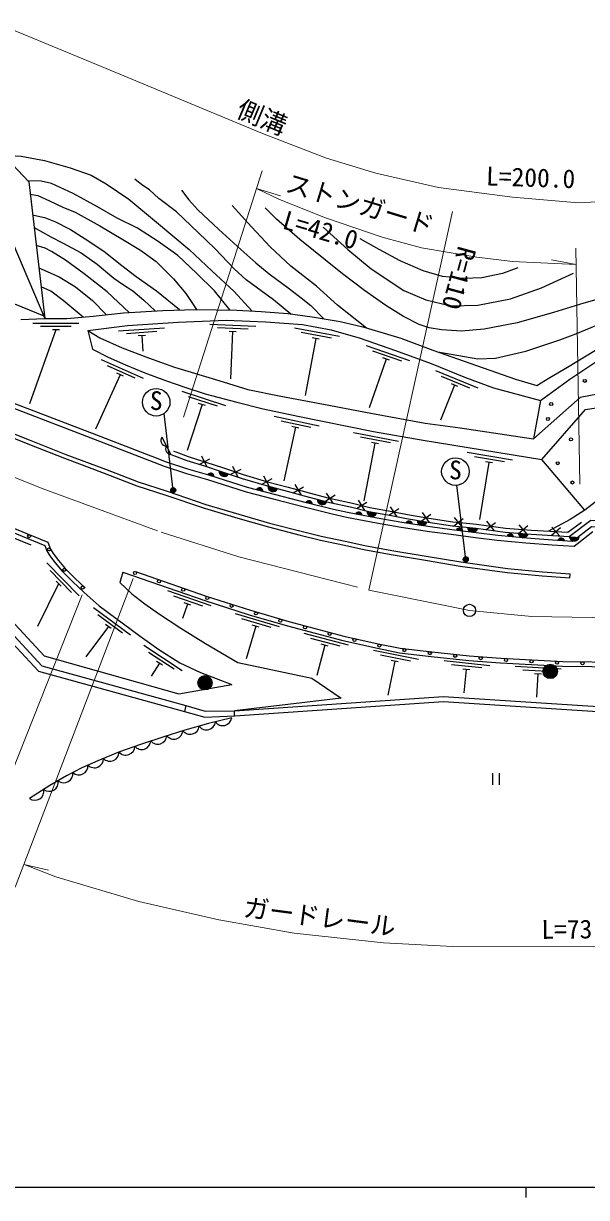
# Model space of a CAD drawing. Units: millimetres at full size, sheet at 1:1000; details may follow other scales. Extents: x 40000 to 680000, y 20000 to 380000.
# Drawn here: x 118774 to 173936, y 204000 to 318964 of the extents above; entities that cross this region are included whole.
import ezdxf
from ezdxf.enums import TextEntityAlignment as Align

# ---------------------------------------------------------------- set-up
doc = ezdxf.new("R2010")
doc.units = ezdxf.units.MM
doc.header["$LTSCALE"] = 1000
doc.linetypes.add('CHAIN', pattern=[18.5, 12, -1.5, 3.5, -1.5])
for name, color, linetype, lineweight in [('M-BGD', 7, 'Continuous', 25), ('M-BGD-EXST', 7, 'Continuous', 25), ('M-BMK', 2, 'CHAIN', 13), ('M-BMK-SRVR', 3, 'Continuous', 25), ('M-STR-HTXT', 7, 'Continuous', 13), ('M-TTL-BAND', 7, 'Continuous', 25)]:
    doc.layers.add(name, color=color, linetype=linetype, lineweight=lineweight)
doc.styles.add('ＭＳ ゴシック', font='')
doc.styles.get('ＭＳ ゴシック').set_extended_font_data('MS Gothic')

msp = doc.modelspace()

# ---------------------------------------------------------------- hatches: boundary and pattern name
at = {"layer": 'M-BGD'}
for points in [[(137430, 274577), (136833, 274766, -0.84072)], [(137947, 275168), (138890, 274863, -0.82183)], [(142716, 273669), (143674, 273416, -0.82183)], [(141613, 273303), (142219, 273147, 0.84072)], [(147059, 271891), (146451, 272039, -0.84072)], [(148507, 272134), (147549, 272389, 0.82183)], [(151323, 270918), (151938, 270802, 0.84072)], [(152414, 271235), (153377, 271002, -0.82183)], [(156862, 269936), (156243, 270028, -0.84072)], [(158305, 270154), (157329, 270320, 0.82183)], [(161814, 269249), (161194, 269333, -0.84072)], [(162278, 269623), (163264, 269517, -0.82183)], [(168232, 268968), (167245, 269051, 0.82183)], [(166158, 268742), (166781, 268684, 0.84072)], [(171766, 268292), (171141, 268328, -0.84072)], [(173223, 268675), (172234, 268731, 0.82183)], [(171082, 255514, -1), (169682, 255514, -1)], [(137253, 254403, -1), (135853, 254403, -1)]]:
    msp.add_hatch(color=256, dxfattribs=at).paths.add_polyline_path(points)
at = {"layer": 'M-BGD-EXST'}
for points in [[(133669, 273382, -1), (133230, 273143, -1)], [(162317, 266610, -1), (161878, 266371, -1)]]:
    msp.add_hatch(color=256, dxfattribs=at).paths.add_polyline_path(points)

# ---------------------------------------------------------------- linework, layer by layer
at = {"layer": 'M-BGD'}
for p, q in [((121955, 288981), (119367, 281707)), ((124205, 289581), (119705, 289581)), ((123455, 289281), (120455, 289281)), ((122305, 288981), (121605, 288981)), ((132581, 289136), (128092, 288836)), ((131853, 288787), (128860, 288586)), ((141540, 289293), (137044, 289486)), ((140778, 289026), (137781, 289154)), ((139616, 288775), (138917, 288805)), ((139266, 288790), (139068, 284176)), ((149737, 288303), (145313, 289128)), ((148944, 288146), (145995, 288695)), ((130726, 288411), (130027, 288364)), ((130377, 288387), (130477, 286891)), ((147415, 288126), (146372, 282532)), ((147759, 288061), (147071, 288190)), ((156636, 285916), (152391, 287408)), ((155829, 285882), (152999, 286877)), ((130537, 284195), (126431, 286036)), ((129730, 284228), (126993, 285455)), ((154314, 286096), (152642, 281340)), ((154644, 285980), (153984, 286212)), ((128239, 284568), (125843, 279226)), ((128558, 284425), (127920, 284711)), ((163327, 283243), (159159, 284941)), ((162519, 283248), (159741, 284380)), ((138593, 281535), (134309, 282913)), ((161017, 283536), (159624, 280118)), ((161341, 283404), (160693, 283668)), ((137787, 281479), (134931, 282398)), ((136600, 281546), (135934, 281760)), ((136267, 281653), (134813, 277135)), ((147739, 279542), (143338, 280479)), ((146943, 279405), (144009, 280030)), ((145414, 279424), (144298, 274182)), ((145756, 279351), (145071, 279497)), ((132320, 278450), (133204, 276747)), ((155524, 278047), (151104, 278890)), ((154731, 277893), (151784, 278455)), ((153202, 277879), (152125, 272231)), ((153545, 277814), (152858, 277945)), ((135988, 275783), (137045, 276327)), ((136784, 275522), (136237, 276586)), ((166693, 276216), (162254, 276949)), ((165905, 276042), (162945, 276530)), ((164376, 275990), (163452, 270396)), ((164721, 275933), (164030, 276047)), ((139023, 274792), (140089, 275319)), ((139816, 274519), (139285, 275591)), ((142091, 273832), (143137, 274398)), ((142893, 273588), (142324, 274640)), ((146002, 272777), (145401, 273812)), ((145193, 272997), (146222, 273594)), ((148300, 272163), (149304, 272801)), ((149117, 271976), (148476, 272986)), ((151414, 271460), (152429, 272079)), ((152228, 271258), (151605, 272279)), ((154566, 270819), (155554, 271482)), ((155388, 270652), (154721, 271646)), ((157724, 270236), (158693, 270924)), ((158549, 270091), (157857, 271066)), ((160912, 269753), (161838, 270499)), ((161745, 269659), (160995, 270590)), ((164912, 269274), (164184, 270223)), ((119529, 267867), (115364, 269570)), ((164081, 269388), (165025, 270112)), ((167280, 269031), (168188, 269799)), ((168115, 268957), (167343, 269870)), ((170484, 268815), (171371, 269607)), ((171320, 268762), (170524, 269655)), ((124226, 262922), (121075, 266136)), ((123486, 263248), (121386, 265390)), ((172290, 264673), (172322, 265072)), ((122222, 264109), (120139, 259900)), ((122467, 263859), (121977, 264359)), ((137158, 261932), (132907, 263407)), ((136351, 261895), (133517, 262878)), ((135167, 261988), (134505, 262217)), ((129261, 259059), (125639, 261731)), ((128479, 259263), (126065, 261044)), ((134836, 262103), (134344, 260685)), ((143854, 259891), (139535, 261156)), ((127094, 259912), (124900, 256938)), ((127376, 259704), (126812, 260120)), ((143050, 259814), (140171, 260657)), ((141526, 259948), (140585, 256733)), ((141862, 259849), (141190, 260046)), ((150617, 258085), (146266, 259234)), ((149815, 257987), (146914, 258753)), ((134327, 255580), (130564, 258048)), ((148288, 258080), (147510, 255133)), ((148627, 257990), (147950, 258169)), ((157473, 256671), (153060, 257553)), ((133535, 255740), (131026, 257385)), ((132409, 256120), (131823, 256504)), ((156679, 256524), (153737, 257112)), ((155149, 256524), (154482, 253189)), ((155492, 256455), (154806, 256592)), ((164457, 256073), (159982, 256549)), ((132116, 256312), (131293, 255058)), ((163679, 255854), (160696, 256172)), ((162504, 255677), (161808, 255752)), ((162156, 255715), (161913, 253434)), ((171451, 255742), (166958, 255984)), ((170686, 255483), (167691, 255644)), ((169522, 255245), (168823, 255283)), ((169172, 255264), (169050, 252980)), ((134697, 252164), (134536, 251586)), ((139438, 251162), (139433, 251663)), ((164721, 245543), (164721, 244425)), ((165388, 245543), (165388, 244425))]:
    msp.add_line(p, q, dxfattribs=at)
for points in [[(113322, 309742), (119292, 303455), (120869, 290081)], [(85110, 308593), (86298, 305436), (94958, 301636), (102347, 298331), (113512, 293266), (116416, 292088), (120761, 290333)], [(96001, 309043), (95935, 307566), (105348, 304013), (109236, 304483), (116020, 301369), (120869, 290081)], [(116807, 306072), (118560, 305968), (120842, 305531), (123349, 304828), (125391, 304114), (126889, 303258), (129110, 301761), (131997, 299344), (134995, 296826), (137227, 294758), (139411, 292726), (141142, 290823)], [(138999, 290914), (137491, 292779), (135738, 294524), (133904, 296245), (131958, 297630), (129957, 298937), (127940, 299914), (126034, 301014), (123645, 302312), (121515, 303300), (120496, 303514), (119185, 303568)], [(144958, 290512), (143283, 291901), (142050, 292777), (140580, 293850), (139419, 294930), (137513, 296926), (135914, 298464), (133782, 300516), (132049, 301840), (131130, 302679), (130356, 303157), (129673, 303707)], [(134248, 302628), (134965, 301687), (135842, 300710), (137910, 298775), (140063, 296846), (141553, 295519), (142837, 294460), (144824, 292983), (145975, 292087), (146913, 291354), (148198, 290044)], [(119434, 302250), (120183, 302126), (121324, 301586), (122628, 300985), (123831, 300496), (126269, 299139), (128510, 297826), (130255, 296774), (131784, 295664), (133467, 293970), (134669, 292534), (135714, 290955)], [(134054, 290915), (131813, 292748), (129826, 294143), (128420, 295222), (126633, 296623), (124830, 297855), (123291, 298812), (121946, 299505), (120978, 299892), (119675, 300205)], [(152386, 289144), (149525, 291383), (147467, 293226), (144955, 295208), (142947, 297102), (141123, 299057), (139228, 301145)], [(183527, 292272), (181831, 292540), (179718, 292663), (177809, 292482), (175896, 292184), (173666, 291587), (170691, 290652), (167127, 289663), (163924, 289018), (161683, 288846), (159732, 288965), (158532, 289173), (157548, 289484), (156016, 290263), (154287, 291344), (152187, 292822), (150042, 294436), (148540, 295641), (145864, 297801), (143572, 299798), (142453, 300904)], [(119818, 298991), (121445, 298058), (122606, 297477), (124420, 296500), (126002, 295387), (127612, 294022), (128468, 293421), (129487, 292790), (130557, 291883), (131666, 290826)], [(148145, 299022), (150537, 296836), (152827, 294934), (156046, 292809), (158181, 291909), (160638, 291331), (163293, 291368), (166496, 291998), (169510, 293067), (172675, 294507)], [(167207, 295034), (165694, 294469), (163687, 294058), (161899, 293981), (159841, 294199), (157937, 294739), (155686, 295729), (153610, 296825), (151771, 297892)], [(131634, 276448), (131272, 276586), (126399, 278478), (107075, 285879), (103020, 287403), (100335, 288423), (97951, 289335), (94913, 290359), (92836, 291055), (91155, 291629), (89064, 292285), (86467, 293050), (84198, 293692), (81915, 294286), (80050, 294761), (77954, 295309), (76077, 295748), (73346, 296345), (71481, 296735), (69359, 297170)], [(129125, 290671), (126958, 292697), (124727, 294459), (122903, 295793), (121526, 296642), (120884, 296958), (120028, 297210)], [(120284, 295036), (122271, 294154), (123871, 293176), (125542, 291842), (126894, 290444)], [(118500, 289989), (120869, 290081), (123011, 290081), (125603, 290295), (128581, 290638), (132433, 290872), (135615, 290956), (139672, 290906), (142072, 290770), (144664, 290551), (147072, 290232), (149799, 289777), (152005, 289256), (153790, 288734), (155735, 288143), (158866, 286982), (163159, 285484), (166987, 284135), (169075, 283512), (170354, 284286), (172072, 285313), (185399, 293409)], [(124607, 290213), (122669, 291852), (121456, 292738), (120502, 293190)], [(125091, 288909), (128956, 289395), (133937, 289728), (138631, 289919), (142515, 289752), (146102, 289489), (148914, 288965), (151774, 288155), (155229, 286941), (158732, 285654), (162081, 284290), (164821, 283290), (169420, 282052), (168728, 278287)], [(159367, 286807), (163303, 286130), (165026, 286194), (167982, 286863), (171329, 287988), (172892, 288588), (174392, 289200), (176119, 289938), (177507, 290338), (178744, 290600), (179932, 290638), (180631, 290512)], [(125091, 288909), (125548, 287080), (127073, 286296), (128772, 285534), (130667, 284751), (132693, 284011), (134675, 283314), (136591, 282704), (139693, 281872), (142263, 281219), (145640, 280500), (153071, 279018), (157929, 278169), (169546, 276252)], [(125091, 288909), (126248, 288185), (128458, 287203), (131037, 286221), (133584, 285301), (137912, 284012), (140767, 283123), (143990, 282478), (148154, 281683), (152802, 280801), (158117, 279812), (161559, 279360), (168728, 278287)], [(169420, 282052), (172309, 284124), (174954, 285910), (176646, 286506), (178909, 287101), (182150, 284052), (173309, 282338), (168728, 278287)], [(106916, 285458), (126237, 278058), (131110, 276166), (132552, 275618), (134759, 274882), (136799, 274305), (140608, 273097), (143251, 272418), (146392, 271590), (149030, 270950), (150433, 270628), (153347, 270079), (155761, 269645), (158553, 269230), (160680, 268948), (163060, 268626), (165193, 268381), (168001, 268117), (170565, 267910), (172712, 267787), (174561, 269221)], [(114647, 279625), (119200, 277818), (122779, 276393), (126681, 274941), (129883, 273703), (132721, 272782), (136515, 271491), (139771, 270523), (142785, 269663), (145866, 268872), (147865, 268363), (150223, 267873), (152128, 267458), (154787, 266968), (158159, 266408), (161563, 265837), (166158, 265202), (169605, 264885), (172290, 264673)], [(114794, 279996), (119348, 278190), (122923, 276766), (126823, 275315), (130017, 274081), (132847, 273162), (136637, 271873), (139883, 270907), (142890, 270049), (145965, 269259), (147955, 268753), (150306, 268264), (152207, 267850), (154856, 267362), (158225, 266802), (161624, 266232), (166203, 265599), (169639, 265283), (172322, 265072)], [(133482, 277080), (133704, 277011), (134922, 276562), (136631, 276014), (138376, 275450), (140306, 274798), (142669, 274095), (144700, 273559), (146391, 273110), (148599, 272524), (151023, 271983), (152706, 271576), (154888, 271180), (156386, 270885), (158491, 270528), (160846, 270179), (163162, 269930), (165992, 269556), (168546, 269344), (172121, 269139), (173434, 270127)], [(185815, 271447), (181983, 269516), (174412, 269674), (172570, 268246), (170596, 268359), (168040, 268565), (165240, 268828), (163116, 269073), (160740, 269394), (158616, 269676), (155834, 270089), (153428, 270521), (150525, 271069), (149134, 271388), (146503, 272027), (143364, 272853), (140733, 273529), (136928, 274736), (134892, 275312), (132703, 276042), (131634, 276448)], [(133204, 276747), (133575, 276632), (134792, 276184), (136509, 275633), (138251, 275070), (140185, 274417), (142561, 273710), (144597, 273172), (146288, 272724), (148504, 272135), (150932, 271594), (152623, 271184), (154814, 270787), (156314, 270492), (158428, 270133), (160796, 269782), (163114, 269533), (165950, 269159), (168518, 268945), (172245, 268731), (174373, 270334), (180740, 270013)], [(107501, 273759), (121175, 268166), (121431, 267483), (121678, 267066), (122195, 266384), (122850, 265594), (123855, 264607), (124805, 263714)], [(107348, 273390), (120862, 267862), (121069, 267309), (121346, 266843), (121881, 266135), (122555, 265323), (123578, 264318), (124736, 263230), (126204, 261935), (130223, 258971), (132024, 257673), (134097, 256357), (136131, 255427), (139192, 254227)], [(173779, 271316), (172321, 270380), (170216, 269248)], [(107953, 265148), (116767, 261423), (120790, 257057), (133982, 253337), (139192, 254227)], [(128517, 265247), (128209, 264234), (129395, 263124), (130660, 262132), (131987, 261193), (134186, 259755), (136595, 258252), (139785, 256391), (147016, 254866), (149906, 252882), (139433, 251663)], [(128517, 265247), (136527, 262469), (140894, 261070), (144637, 259975), (150046, 258546), (153444, 257782), (155604, 257351), (158732, 256984), (162394, 256594), (165497, 256362), (171585, 256036), (177325, 255971), (182118, 255971), (185265, 256115), (187866, 256401), (190921, 256848), (195145, 257691), (200936, 259203)], [(129744, 265298), (136670, 262896), (141026, 261501), (144758, 260408), (150153, 258983), (153538, 258222), (155674, 257795), (158782, 257431), (162435, 257042), (165526, 256811), (171599, 256486), (177328, 256421), (182108, 256421), (185230, 256564), (187809, 256847), (190844, 257292), (195044, 258130), (200823, 259638)], [(109622, 263432), (109855, 263490), (115896, 261085), (120582, 256079), (134697, 252164)], [(109633, 262932), (115549, 260577), (120259, 255546), (134536, 251586)], [(139433, 251663), (159929, 253059), (173544, 252193), (185459, 251421)], [(134697, 252164), (136590, 251632), (139433, 251663)], [(139467, 251164), (159931, 252558), (173512, 251694), (185233, 250934)], [(139181, 250977), (136896, 250406), (134568, 249762), (132518, 249118), (130234, 248372), (128195, 247649), (126072, 246771), (124476, 246068), (122982, 245278), (121371, 244341), (119365, 243079)], [(134536, 251586), (136556, 251030), (139467, 251164)]]:
    msp.add_lwpolyline(points, dxfattribs=at)
msp.add_lwpolyline([(169546, 276252), (173834, 281180), (187584, 283318), (176214, 273206), (173779, 271316)], close=True, dxfattribs=at)
for centre, radius in [((173772, 283966), 150), ((170470, 281700), 150), ((170150, 280240), 150), ((172407, 278239), 150), ((171119, 275905), 150), ((172555, 274013), 150), ((119326, 268760), 150), ((121279, 267463), 150), ((122769, 265464), 150), ((129694, 265156), 150), ((132056, 264337), 150), ((124569, 263730), 150), ((134418, 263518), 150), ((136782, 262702), 150), ((139163, 261940), 150), ((141548, 261192), 150), ((143947, 260489), 150), ((146358, 259830), 150), ((148776, 259192), 150), ((151203, 258594), 150), ((153642, 258049), 150), ((156100, 257595), 150), ((158583, 257304), 150), ((161068, 257037), 150), ((163558, 256808), 150), ((166051, 256633), 150), ((168548, 256499), 150), ((171044, 256365), 150), ((173543, 256314), 150), ((170382, 255514), 700), ((136553, 254403), 700)]:
    msp.add_circle(centre, radius, dxfattribs=at)
for centre, radius, start, end in [((132762, 278139), 540, 144.86498, 270), ((133282, 277328), 586, 152.56751, 262.29747), ((137115, 274619), 318, 352.29616, 152.51389), ((138448, 275109), 505, 173.25184, 330.91003), ((143220, 273637), 505, 176.38162, 334.03982), ((141903, 273172), 318, 355.47766, 155.69539), ((146742, 271912), 318, 356.24764, 156.46537), ((148053, 272356), 505, 176.28823, 333.94642), ((151620, 270807), 318, 359.2161, 159.43383), ((152918, 271213), 505, 177.55082, 335.20901), ((156544, 269928), 318, 1.44048, 161.65821), ((157833, 270333), 505, 181.54473, 339.20292), ((161497, 269237), 318, 2.18874, 162.40647), ((162781, 269667), 505, 185.02751, 342.6857), ((167746, 269107), 505, 186.40976, 344.06795), ((166465, 268659), 318, 4.52623, 164.74396), ((171450, 268255), 318, 6.62237, 166.8401), ((172734, 268801), 505, 187.88656, 345.54475), ((138300, 251097), 889, 215.84056, 352.21769), ((133511, 249776), 889, 219.24999, 355.62713), ((135102, 250252), 889, 217.27199, 353.64913), ((136698, 250684), 889, 216.66072, 353.03785), ((130366, 248762), 889, 219.90624, 356.28337), ((131937, 249281), 889, 219.24999, 355.62713), ((127247, 247614), 889, 224.28021, 0.65734), ((128801, 248214), 889, 221.33063, 357.70777), ((124209, 246273), 889, 228.007, 4.38414), ((125722, 246970), 889, 225.11264, 1.48977), ((122734, 245499), 889, 230.99129, 7.36842), ((119888, 243798), 889, 233.98046, 10.3576), ((121298, 244666), 889, 232.85842, 9.23556)]:
    msp.add_arc(centre, radius, start, end, dxfattribs=at)
at = {"layer": 'M-BGD-EXST'}
for p, q in [((133450, 273263), (132562, 280778)), ((162098, 266491), (161239, 273744))]:
    msp.add_line(p, q, dxfattribs=at)
for centre, radius in [((131775, 281875), 1350), ((161093, 275086), 1350), ((133450, 273263), 250), ((162098, 266491), 250)]:
    msp.add_circle(centre, radius, dxfattribs=at)
at = {"layer": 'M-BMK'}
msp.add_lwpolyline([(68182, 291059), (75835, 289452), (80058, 288381), (85566, 286815), (96135, 283186), (120622, 273414), (132252, 269163), (139883, 266750), (152600, 263469), (160265, 261934), (162474, 261495), (168583, 260906), (177809, 260742)], dxfattribs=at)
at = {"layer": 'M-BMK-SRVR'}
msp.add_circle((162474, 261495), 600, dxfattribs=at)
at = {"layer": 'M-STR-HTXT'}
for p, q in [((134444, 280408), (142167, 304530)), ((141613, 302799), (143959, 302076)), ((160790, 300538), (152600, 263469)), ((173272, 273850), (172892, 296978)), ((172919, 295371), (170506, 295826)), ((117975, 234387), (129509, 264621)), ((124523, 263032), (113952, 236383)), ((118827, 236620), (121215, 236053))]:
    msp.add_line(p, q, dxfattribs=at)
for points in [[(230227, 323758), (219530, 315760), (213943, 312192), (208234, 309174), (201789, 306481), (194325, 304155), (188269, 302810), (181057, 301841), (173147, 301416), (166688, 301954), (159447, 302900), (153299, 304312), (148474, 305773), (142193, 308175), (126489, 314713), (111930, 320719), (104336, 323207), (98918, 324686), (94300, 325757), (89803, 326683), (84402, 327546), (78332, 328291), (75306, 328566)], [(172919, 295371), (166685, 295663), (163197, 296083), (157764, 296984), (153921, 298036), (148360, 299921), (143869, 301741), (141613, 302799)], [(118827, 236620), (121953, 235397), (130080, 232990), (137913, 231207), (145300, 229899), (154043, 228934), (160845, 228587), (174626, 228539), (189775, 228661), (197159, 228688), (204767, 229561)]]:
    msp.add_lwpolyline(points, dxfattribs=at)
at = {"layer": 'M-TTL-BAND'}
for p, q in [((40000, 205000), (579000, 205000)), ((168000, 205000), (168000, 204000))]:
    msp.add_line(p, q, dxfattribs=at)

# ---------------------------------------------------------------- texts
at = {"layer": 'M-BGD-EXST', "style": 'ＭＳ ゴシック'}
for p in [(131119, 280582), (160437, 273793)]:
    msp.add_text('S', height=1833, rotation=358.508, dxfattribs=at).set_placement(p, align=Align.BOTTOM_LEFT)
at = {"layer": 'M-STR-HTXT', "style": 'ＭＳ ゴシック'}
for s, rotation, p in [('側溝', 337.397, (139284, 309386)), ('L=200.0', 358.138, (164057, 302563)), ('ストンガード', 343.16, (144146, 302034)), ('L=42.0', 343.67, (143878, 298384)), ('R=110', 254.792, (160850, 297417)), ('ガードレール', 352.504, (140170, 230998)), ('L=73.0', 0.662, (169532, 228775))]:
    msp.add_text(s, height=1833, rotation=rotation, dxfattribs=at).set_placement(p, align=Align.BOTTOM_LEFT)

doc.saveas('drawing.dxf')
